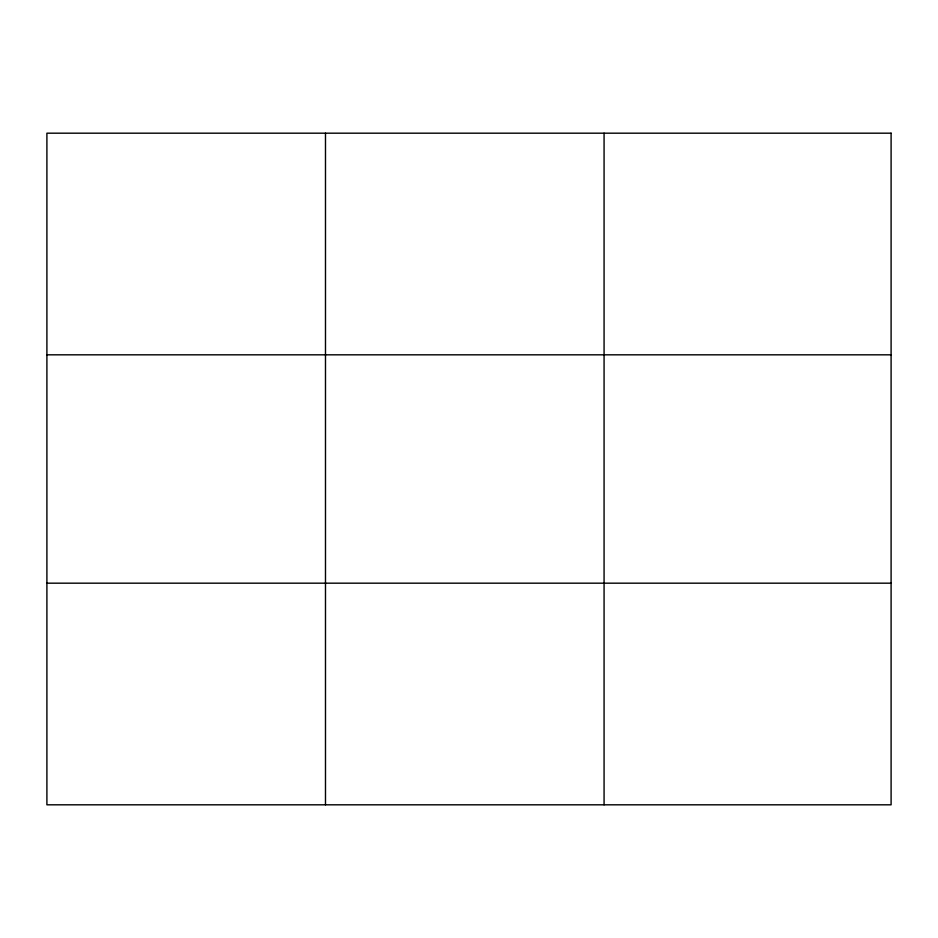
<?xml version="1.0" encoding="UTF-8"?>
<svg xmlns="http://www.w3.org/2000/svg" width="938" height="938" viewBox="0 0 938 938"><rect width="100%" height="100%" fill="white"/><g stroke="black" fill="none" stroke-linecap="round" stroke-linejoin="round"><path stroke-width="1.41" d="M325.486 133.184L325.486 804.816M604.072 133.184L604.072 804.816M46.9 354.822L891.1 354.822M46.9 583.178L891.1 583.178M891.1 133.184L891.1 804.816L46.9 804.816L46.9 133.184L891.1 133.184"/></g></svg>
